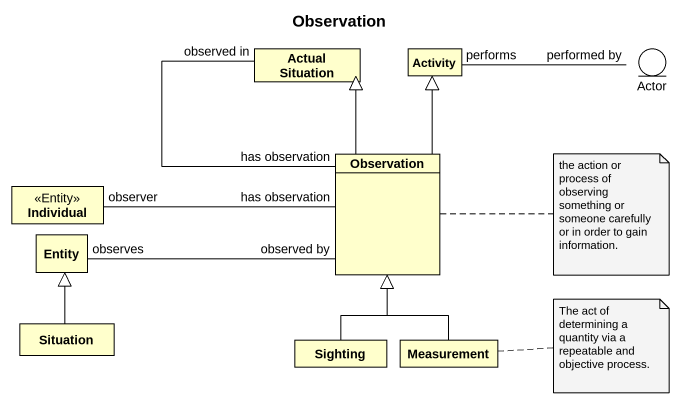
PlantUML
@startuml
title Observation
allowmixing
hide circle
hide empty members
class "Actual Situation" as Actual_Situation
class Activity
entity "Actor" as Actor_
class Observation
class Individual <<Entity>>
class "Entity" as Entity_
class Situation
class Sighting
class Measurement
Actor_ "performed by" -left- "performs" Activity
Observation -up-|> Actual_Situation
Observation "has observation" -up- "observed in" Actual_Situation
Observation -up-|> Activity
Observation "has observation" -left- "observer" Individual
Observation "observed by" -left- "observes" Entity_
Situation -up-|> Entity_
Sighting -up-|> Observation
Measurement -up-|> Observation
note right of Observation : the action or process of observing something or someone carefully or in order to gain information.
note right of Measurement : The act of determining a quantity via a repeatable and objective process.
@enduml
